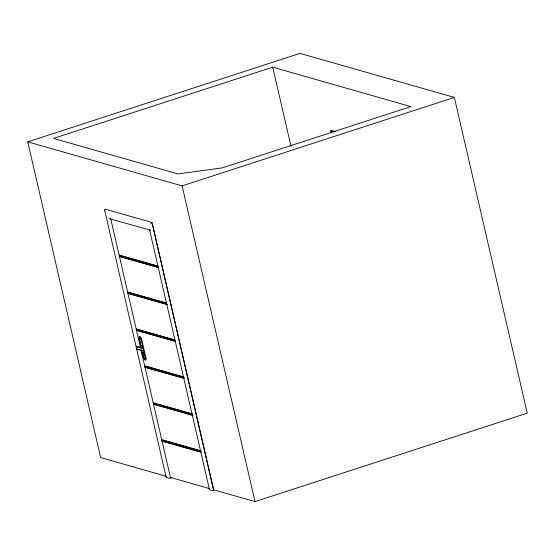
<?xml version="1.0" encoding="UTF-8"?>
<svg xmlns="http://www.w3.org/2000/svg" width="555" height="555" viewBox="0 0 555 555"><rect width="100%" height="100%" fill="white"/><g stroke="black" fill="none" stroke-linecap="round" stroke-linejoin="round"><path stroke-width="0.83" d="M140.11 339.015L140.297 339.396M143.301 352.3L143.03 352.723L143.155 352.175L144.113 355.887L143.696 355.471M144.446 357.968L144.536 357.746M171.974 477.571L169.081 478.271L166.188 477.418L104.555 209.63L105.089 209.11L152.042 222.5L213.571 490.46L212.287 490.613L209.506 489.801L149.482 229.458M140.089 339.022L140.096 339.452M140.144 339.514L140.075 339.043M143.565 353.299L143.294 352.307M150.655 223.977L152.042 222.5M142.42 355.672C143.641 358.218 142.302 350.975 141.789 353.133M166.195 477.376L166.784 477.029M136.683 349.157L137.397 348.915M142.573 348.054L142.219 348.165M165.869 476.183L100.642 457.584L27.75 141.851L299.998 53.391L454.358 97.416L527.25 413.149L255.002 501.609L213.717 489.829L152.486 224.615M272.734 67.19L53.523 138.417L178.002 173.916L222.333 167.867L410.908 106.595L272.734 67.19L291.007 146.333M27.75 141.851L182.109 185.876L454.358 97.416M158.189 266.178L119.138 255.182L158.785 266.49M158.48 267.427L119.429 256.431L158.251 267.503M166.715 303.113L127.664 292.117L166.486 303.19M167.006 304.355L127.955 293.359L167.603 304.667M174.416 339.806L136.19 329.046L175.012 340.118M175.533 341.29L136.481 330.294L175.304 341.367M136.87 346.41L136.107 346.667L142.031 348.179M142.302 353.792L141.886 352.668L143.176 352.279L143.294 352.786M142.066 353.188L141.886 352.834L143.162 352.356M143.239 352.522L141.886 352.834M142.351 353.264L143.558 352.869M142.267 354.867L142.586 354.957M142.926 355.755L144.133 355.36M184.059 378.219L145.008 367.223L183.83 378.295M192.301 413.905L153.242 402.909L192.065 413.981M192.585 415.154L153.534 404.158L193.182 415.466M201.111 452.082L162.06 441.086L200.882 452.159M142.795 350.656L142.85 350.413M150.405 230.179L110.07 218.878L108.794 217.858M150.114 230.242L149.482 229.853M142.607 350.67L136.683 349.185M142.614 347.992L137.03 346.396M141.782 350.177L140.769 349.921M335.775 131.764L330.849 130.363L331.432 132.881M334.131 131.889L330.815 130.945L331.203 132.631M141.976 352.591L142.024 353.591M142.267 354.923L142.718 355.047M145.778 366.14L183.774 376.977M184.364 377.289L144.716 365.981L145.237 367.146M200.827 450.84L162.005 439.768L162.289 441.01M161.769 439.844L201.416 451.153M170.44 477.397L209.665 488.677M139.617 349.594L138.896 349.359M104.749 210.879L104.527 210.317M142.17 352.904L142.323 353.403M182.109 185.876L255.002 501.609M145.972 358.017L141.657 339.327A2.928 1.054 72 0 0 139.902 336.483A2.928 1.054 72 0 0 139.298 338.654L140.998 345.966M140.797 345.654L139.208 338.71A2.275 0.819 72 0 1 139.7 337.225A2.275 0.819 72 0 1 141.012 339.223L145.382 358.183M141.969 350.725L142.357 352.411M143.135 355.79L143.585 357.67A2.275 0.819 72 0 0 144.883 359.668A2.275 0.819 72 0 0 145.389 358.19M119.374 255.106L119.658 256.354M127.9 292.041L128.184 293.283M136.426 328.969L136.71 330.218M153.478 402.833L153.763 404.082M110.757 218.871L140.311 346.889M140.963 349.712L170.586 478.021M141.414 346.015A0.971 0.354 72 0 1 141.92 345.897A0.971 0.354 72 0 1 142.302 347.277A0.971 0.354 72 0 1 141.719 347.125M137.383 347.18A0.971 0.354 72 0 1 137.876 347.201M145.986 358.017A2.928 1.054 72 0 1 145.375 360.188A2.928 1.054 72 0 1 143.613 357.344"/></g></svg>
